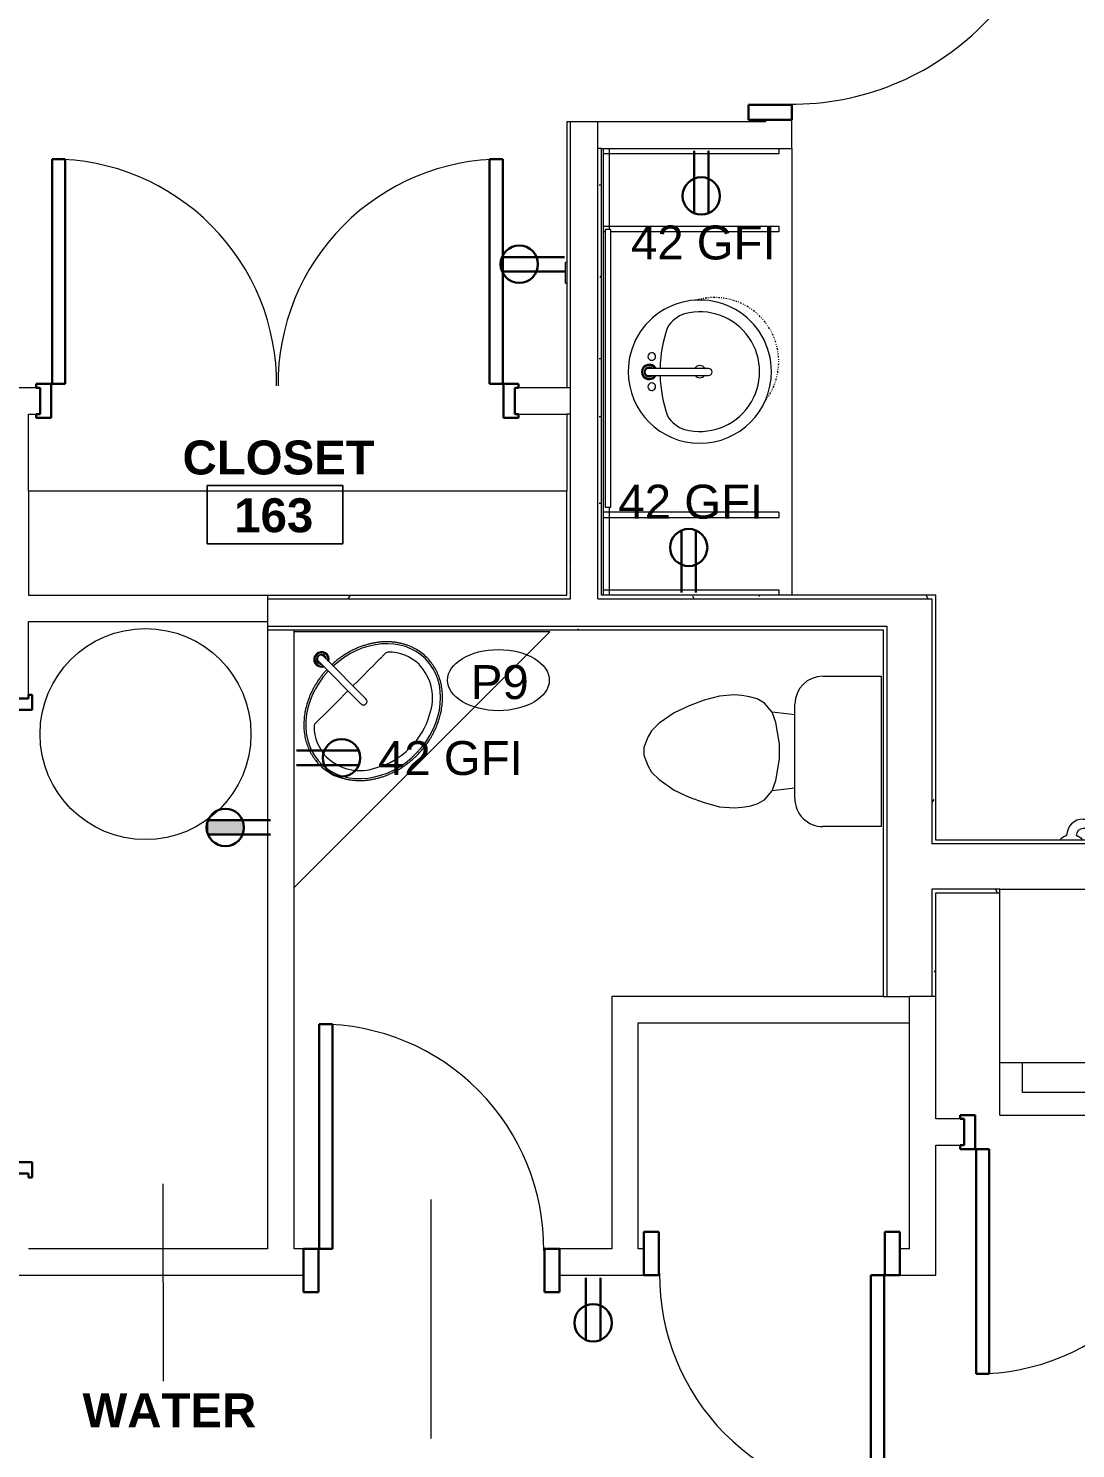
# Model space of a CAD drawing. Header units: inches. Extents: x -545 to 1062, y -2066 to -1239.
# Drawn here: x -386.8 to -247.8, y -1780.4 to -1592 of the extents above; entities that cross this region are included whole.
import ezdxf

# ---------------------------------------------------------------- set-up
doc = ezdxf.new("R2010")
doc.units = ezdxf.units.IN
doc.header["$MEASUREMENT"] = 0
doc.linetypes.add('Dash dot dot', pattern=[0.8125, 0.25, -0.1875, 0, -0.1875, 0, -0.1875])
for name, color, linetype, lineweight in [('A-ANNO-NOTE', 131, 'Continuous', 40), ('A-AREA-IDEN', 2, 'Continuous', 9), ('A-DETL', 90, 'Continuous', 9), ('A-DOOR', 31, 'Continuous', 18), ('A-DOOR-FRAM', 31, 'Continuous', 30), ('A-WALL', 113, 'Continuous', 18), ('A-WALL-PATT', 111, 'Continuous', 18), ('E-ELEC-FIXT', 91, 'Continuous', 9), ('I-FURN', 30, 'Continuous', 9), ('I-WALL', 2, 'Continuous', 18), ('P-SANR-FIXT', 6, 'Continuous', 9), ('P-SANR-FIXT-IDEN', 2, 'Continuous', 9), ('Q-CASE', 31, 'Continuous', 9), ('Q-SPCQ', 91, 'Continuous', 9)]:
    doc.layers.add(name, color=color, linetype=linetype, lineweight=lineweight)
doc.styles.add('Swis721 Lt BT', font='swissl.ttf', dxfattribs={"height": 4.5})
doc.styles.add('Swis721 Lt BT_B_1', font='', dxfattribs={"height": 4.5})
doc.styles.get('Swis721 Lt BT_B_1').set_extended_font_data('Swis721 Lt BT', bold=True)
pattern_1 = [(0, (0, 0), (15.36, 3.84), [0.634, -10.886, 0.634, -10.886, -61.44]), (0, (0, 0), (15.36, 3.84), [-23.04, 0.634, -22.406, 0.634, -10.886, -26.88]), (0, (0, 0), (15.36, 3.84), [-57.6, 0.634, -7.046, 0.634, -18.566]), (120, (5.76, 1.92), (-11.0055376, 11.38215), [0.634, -10.886, 0.634, -10.886, -61.44]), (120, (5.76, 1.92), (-11.0055376, 11.38215), [-23.04, 0.634, -22.406, 0.634, -10.886, -26.88]), (120, (5.76, 1.92), (-11.0055376, 11.38215), [-57.6, 0.634, -7.046, 0.634, -18.566]), (240, (7.68, 9.6), (-4.3544624, -15.22215), [0.634, -10.886, 0.634, -10.886, -61.44]), (240, (7.68, 9.6), (-4.3544624, -15.22215), [-23.04, 0.634, -22.406, 0.634, -10.886, -26.88]), (240, (7.68, 9.6), (-4.3544624, -15.22215), [-57.6, 0.634, -7.046, 0.634, -18.566])]

# ---------------------------------------------------------------- blocks, each defined once
blk = doc.blocks.new('Single Flush - D1 2_6_ X 8_-6101983-1ST FLOOR - POWER _ SIGNAL')
at = {"layer": 'A-DOOR', "lineweight": 30}
for p, q in [((13.15625, -1.75), (14.90625, -1.75)), ((13.15625, -31.5625), (13.15625, -1.75)), ((14.90625, -1.75), (14.90625, -31.5625)), ((14.90625, -31.5625), (13.15625, -31.5625))]:
    blk.add_line(p, q, dxfattribs=at)
at = {"layer": 'A-DOOR', "lineweight": 9}
blk.add_arc((14.90625, -1.75), 29.8125, 179.5, 270, dxfattribs=at)
at = {"layer": 'A-DOOR-FRAM'}
for p, q in [((-17, 4), (-17, -1.75)), ((-17, 4), (-15, 4)), ((-15, 4), (-15, -1.75)), ((15.000004, 4), (15.000004, -1.75)), ((15.000004, 4), (17.000004, 4)), ((17.000004, 4), (17.000004, -1.75)), ((-17, -1.75), (-15, -1.75)), ((15.000004, -1.75), (17.000004, -1.75))]:
    blk.add_line(p, q, dxfattribs=at)
blk = doc.blocks.new('Toilet-Domestic-3D - Toilet-Domestic-3D-5197850-1ST FLOOR - POWER _ SIGNAL')
at = {"layer": 'P-SANR-FIXT'}
for p, q in [((-9.98, 19.48), (9.98, 19.48)), ((-9.98, 11.75), (-9.98, 19.48)), ((9.98, 19.48), (9.98, 11.75)), ((6.25, 8.02), (-6.25, 8.02)), ((-4.86, 8.02), (-5.21, 5)), ((4.86, 8.02), (5.21, 5)), ((-1, 6), (-3.84, 5.5)), ((1, 6), (-1, 6)), ((3.84, 5.5), (1, 6)), ((-6.4, 4), (-6.97, 3)), ((-5.21, 5), (-6.4, 4)), ((-3.84, 5.5), (-5.21, 5)), ((5.21, 5), (3.84, 5.5)), ((6.4, 4), (5.21, 5)), ((6.97, 3), (6.4, 4)), ((-7.24, 2), (-7.41, 1)), ((-6.97, 3), (-7.24, 2)), ((7.24, 2), (6.97, 3)), ((7.41, 1), (7.24, 2)), ((-7.41, 1), (-7.5, 0)), ((-7.5, 0), (-7.33, -1.99)), ((7.33, -1.99), (7.5, 0)), ((7.5, 0), (7.41, 1)), ((-7.33, -1.99), (-6.79, -4)), ((6.79, -4), (7.33, -1.99)), ((-6.79, -4), (-6.06, -6)), ((6.06, -6), (6.79, -4)), ((-6.06, -6), (-5.13, -8)), ((5.13, -8), (6.06, -6)), ((-5.13, -8), (-3.74, -10)), ((3.74, -10), (5.13, -8)), ((-3.74, -10), (-2.74, -11)), ((-2.74, -11), (-1.87, -11.5)), ((1.87, -11.5), (2.74, -11)), ((2.74, -11), (3.74, -10)), ((-1.87, -11.5), (-0.5, -12)), ((-0.5, -12), (0.5, -12)), ((0.5, -12), (1.87, -11.5))]:
    blk.add_line(p, q, dxfattribs=at)
for centre, start, end in [((-6.25, 11.75), 180, 270), ((6.25, 11.75), 270, 360)]:
    blk.add_arc(centre, 3.73, start, end, dxfattribs=at)
blk = doc.blocks.new('Vanity Counter Top w Round Sink Hole - 24_ Depth-6040937-1ST FLOOR - POWER _ SIGNAL')
at = {"layer": 'Q-CASE'}
for p, q in [((-52.26, 25), (6.99, 25)), ((-52.26, 0.75), (-41.49, 0.75)), ((6.99, 0), (-52.26, 0)), ((-4.65, 0.75), (6.99, 0.75))]:
    blk.add_line(p, q, dxfattribs=at)
at = {"layer": 'Q-CASE', "linetype": 'Dash dot dot'}
for start, end in [(52.5899, 180), (180, 196.5782)]:
    blk.add_arc((-23.97, 14.75), 8.5, start, end, dxfattribs=at)
blk = doc.blocks.new('PS - Power Device _Wall Base_ - Duplex-4862727-1ST FLOOR - POWER _ SIGNAL')
at = {"layer": 'E-ELEC-FIXT'}
for p, q in [((-102.49, -1821.34), (-102.68, -1821.34)), ((-102.49, -1821.34), (-102.49, -1824.09)), ((-102.68, -1824.09), (-102.49, -1824.09))]:
    blk.add_line(p, q, dxfattribs=at)
blk = doc.blocks.new('Single Flush - D1 3_ X 8_  - NOT FR-6102174-1ST FLOOR - POWER _ SIGNAL')
at = {"layer": 'A-DOOR', "lineweight": 30}
for p, q in [((16.15625, -1.75), (17.90625, -1.75)), ((16.15625, -37.5625), (16.15625, -1.75)), ((17.90625, -1.75), (17.90625, -37.5625)), ((17.90625, -37.5625), (16.15625, -37.5625))]:
    blk.add_line(p, q, dxfattribs=at)
at = {"layer": 'A-DOOR', "lineweight": 9}
blk.add_arc((17.90625, -1.75), 35.8125, 179.5, 270, dxfattribs=at)
at = {"layer": 'A-DOOR-FRAM'}
for p, q in [((-20, 4), (-20, -1.75)), ((-20, 4), (-18, 4)), ((-18, 4), (-18, -1.75)), ((18.000004, 4), (18.000004, -1.75)), ((18.000004, 4), (20.000004, 4)), ((20.000004, 4), (20.000004, -1.75)), ((-20, -1.75), (-18, -1.75)), ((18.000004, -1.75), (20.000004, -1.75))]:
    blk.add_line(p, q, dxfattribs=at)
blk = doc.blocks.new('P-Grab_Bar-42in - 42 INCH-3757786-1ST FLOOR - POWER _ SIGNAL')
at = {"layer": 'I-FURN'}
for p, q in [((-246.78, -1696.92), (-235.2, -1696.92)), ((-233.86, -1696.92), (-207.93, -1696.92)), ((-249.06, -1699.09), (-248.99, -1699.09)), ((-247.72, -1699.09), (-247.65, -1699.09)), ((-235.28, -1698.19), (-246.78, -1698.19)), ((-207.93, -1698.19), (-233.78, -1698.19)), ((-207.06, -1699.09), (-206.99, -1699.09)), ((-205.72, -1699.09), (-205.65, -1699.09)), ((-249.76, -1699.7), (-249.76, -1699.56)), ((-246.96, -1699.56), (-246.96, -1699.7)), ((-207.76, -1699.7), (-207.76, -1699.56)), ((-204.96, -1699.56), (-204.96, -1699.7))]:
    blk.add_line(p, q, dxfattribs=at)
for centre, radius, start, end in [((-246.78, -1699.13), 2.21, 90, 179.1445), ((-207.93, -1699.13), 2.21, 0.8636, 89.8856), ((-249.32, -1699.33), 0.0983, 82.1862, 147.824), ((-249.31, -1698.97), 0.259, 270.2678, 327.7398), ((-249.06, -1699.13), 0.0327, 86.7864, 147.7398), ((-246.78, -1699.13), 0.946, 90.5765, 177.6589), ((-247.65, -1699.13), 0.0327, 32.2602, 93.2136), ((-247.4, -1698.97), 0.259, 212.2602, 269.7322), ((-247.39, -1699.33), 0.0983, 32.176, 97.8138), ((-207.94, -1699.13), 0.946, 2.3393, 89.6607), ((-207.32, -1699.33), 0.0983, 82.1794, 147.8206), ((-207.31, -1698.97), 0.259, 270.2661, 327.7339), ((-207.06, -1699.13), 0.0327, 86.7675, 147.7339), ((-205.65, -1699.13), 0.0327, 32.2704, 93.2464), ((-205.4, -1698.97), 0.259, 212.2704, 269.7352), ((-205.39, -1699.33), 0.0983, 32.1818, 97.8257), ((-249.66, -1699.56), 0.0934, 88.0011, 180), ((-249.67, -1699.37), 0.0984, 272.9558, 347.0471), ((-249.48, -1699.44), 0.0975, 89.156, 150.8479), ((-249.5, -1699.25), 0.0998, 280.0133, 343.9943), ((-247.21, -1699.25), 0.0998, 196.0057, 259.9867), ((-247.23, -1699.44), 0.0975, 29.1521, 90.844), ((-247.05, -1699.37), 0.0984, 192.9529, 267.0442), ((-247.05, -1699.56), 0.0934, 0, 91.9989), ((-207.66, -1699.56), 0.0934, 88, 180), ((-207.67, -1699.37), 0.0984, 272.955, 347.045), ((-207.48, -1699.44), 0.0975, 89.1532, 150.8468), ((-207.5, -1699.25), 0.0998, 280.0117, 343.9883), ((-205.21, -1699.25), 0.0998, 196.0161, 259.9895), ((-205.23, -1699.44), 0.0975, 29.154, 90.8489), ((-205.05, -1699.37), 0.0984, 192.9565, 267.0456), ((-205.05, -1699.56), 0.0934, 0, 92.0008)]:
    blk.add_arc(centre, radius, start, end, dxfattribs=at)
blk = doc.blocks.new('Double Flush - D2 5_ X 8_-6101976-1ST FLOOR - POWER _ SIGNAL')
at = {"layer": 'A-DOOR', "lineweight": 30}
for p, q in [((-29.90625, 32.0625), (-28.15625, 32.0625)), ((-29.90625, 2.25), (-29.90625, 32.0625)), ((-28.15625, 32.0625), (-28.15625, 2.25)), ((28.15625, 32.0625), (28.15625, 2.25)), ((29.90625, 32.0625), (28.15625, 32.0625)), ((29.90625, 2.25), (29.90625, 32.0625)), ((-28.15625, 2.25), (-29.90625, 2.25)), ((28.15625, 2.25), (29.90625, 2.25))]:
    blk.add_line(p, q, dxfattribs=at)
at = {"layer": 'A-DOOR', "lineweight": 9}
for centre, start, end in [((-29.90625, 2.25), 359.5, 90), ((29.90625, 2.25), 90, 180.5)]:
    blk.add_arc(centre, 29.8125, start, end, dxfattribs=at)
at = {"layer": 'A-DOOR-FRAM'}
for p, q in [((-32, 2.25), (-30, 2.25)), ((-32, 2.25), (-32, 1.75)), ((-30, -2.25), (-30, 2.25)), ((30.000004, -2.25), (30.000004, 2.25)), ((30.000004, 2.25), (32.000004, 2.25)), ((32.000004, 2.25), (32.000004, 1.75)), ((-32, 1.75), (-31.5, 1.75)), ((-31.5, -1.75), (-31.5, 1.75)), ((31.500004, 1.75), (32.000004, 1.75)), ((31.500004, -1.75), (31.500004, 1.75)), ((-32, -1.75), (-31.5, -1.75)), ((-32, -2.25), (-32, -1.75)), ((31.500004, -1.75), (32.000004, -1.75)), ((32.000004, -2.25), (32.000004, -1.75)), ((-32, -2.25), (-30, -2.25)), ((30.000004, -2.25), (32.000004, -2.25))]:
    blk.add_line(p, q, dxfattribs=at)
blk = doc.blocks.new('CW Shelves _ Rails - Shelve Rail-6078685-1ST FLOOR - POWER _ SIGNAL')
at = {"layer": 'Q-CASE'}
for p, q in [((73.45, -2.36), (2, -2.36)), ((2, -2.36), (2, -16.14)), ((73.45, -16.14), (73.45, -2.36)), ((2, -16.14), (73.45, -16.14))]:
    blk.add_line(p, q, dxfattribs=at)
blk = doc.blocks.new('Mirror10 - Mirror-5851685-1ST FLOOR - POWER _ SIGNAL')
at = {"layer": 'Q-SPCQ'}
for p, q in [((-958.89, -1006.18), (-995.74, -1006.18)), ((-995.74, -1006.18), (-995.74, -1006.94)), ((-995.74, -1006.94), (-958.89, -1006.94)), ((-958.89, -1006.94), (-958.89, -1006.18))]:
    blk.add_line(p, q, dxfattribs=at)
blk = doc.blocks.new('CW Drawers - UB 34_5_h x 24_d - 3 Drawers Top Specified-6034735-1ST FLOOR - POWER _ SIGNAL')
at = {"layer": 'Q-CASE'}
for p, q in [((2.78, -2.36), (3.53, -2.36)), ((2.78, -2.55), (2.78, -2.36)), ((2.78, -25.61), (2.78, -3.32)), ((3.53, -2.36), (3.53, -25.61)), ((13.11, -2.36), (13.86, -2.36)), ((13.11, -25.61), (13.11, -2.36)), ((3.53, -25.61), (2.78, -25.61)), ((13.86, -25.61), (13.11, -25.61))]:
    blk.add_line(p, q, dxfattribs=at)
blk = doc.blocks.new('P-Faucet-Counter - Vibrant Stainless-4259825-1ST FLOOR - POWER _ SIGNAL')
at = {"layer": 'P-SANR-FIXT'}
for p, q in [((-0.47, 0.12), (-0.47, -7.88)), ((0.47, -7.88), (0.47, 0.12))]:
    blk.add_line(p, q, dxfattribs=at)
for centre, radius, start, end in [((0, 0), 1.02, 90, 242.4847), ((0, 0), 0.933, 90, 239.9469), ((0, 0), 0.875, 90, 237.5344), ((0, 0), 0.656, 90, 224.5084), ((0, 0.12), 0.467, 0, 180), ((0, 0), 1.02, 297.5153, 90), ((0, 0), 0.933, 300.0531, 90), ((0, 0), 0.875, 302.4656, 90), ((0, 0), 0.656, 315.4916, 90), ((0, -7.88), 0.467, 180, 360)]:
    blk.add_arc(centre, radius, start, end, dxfattribs=at)
blk = doc.blocks.new('CW Drawers - UB 34_5_h x 24_d - 3 Drawers Top Specified-V26-1ST FLOOR - POWER _ SIGNAL')
at = {"layer": 'Q-CASE'}
for p, q in [((2.85, -2.36), (3.53, -2.36)), ((3.53, -2.36), (3.53, -25.61)), ((13.11, -2.36), (13.86, -2.36)), ((13.11, -25.61), (13.11, -2.36)), ((13.86, -25.61), (13.86, -2.36)), ((3.53, -25.61), (2.86, -25.61)), ((13.86, -25.61), (13.11, -25.61))]:
    blk.add_line(p, q, dxfattribs=at)
blk = doc.blocks.new('Casework 1 - Casework 1-6037140-1ST FLOOR - POWER _ SIGNAL')
at = {"layer": 'Q-CASE'}
for p, q in [((-351.53, -1704.64), (-317.59, -1670.7)), ((-317.59, -1670.7), (-351.53, -1670.7))]:
    blk.add_line(p, q, dxfattribs=at)
blk = doc.blocks.new('Sink Vanity-Round - 19_ x 19_-V28-1ST FLOOR - POWER _ SIGNAL')
at = {"layer": 'P-SANR-FIXT'}
for centre, radius, start, end in [((3.81, 3.35), 9.5, 90, 270), ((3.81, 3.35), 9.5, 270, 90), ((1.81, 9.73), 0.5, 360, 180), ((1.81, 9.73), 0.5, 180, 360), ((5.81, 9.73), 0.5, 360, 180), ((5.81, 9.73), 0.5, 180, 360), ((0.05, 4.11), 4.12, 120.7927, 162.1904), ((3.81, -9.17), 17.81, 91.6247, 109.2086), ((3.81, -9.17), 17.81, 70.7914, 88.6138), ((7.56, 4.11), 4.12, 17.8096, 59.2073), ((3.81, 3.35), 7.93, 165.3071, 14.6929), ((3.81, 3.35), 0.813, 129.4847, 180), ((3.81, 3.35), 0.813, 360, 56.2849), ((3.81, 3.35), 0.813, 180, 230.5153), ((3.81, 3.35), 0.813, 303.7151, 0)]:
    blk.add_arc(centre, radius, start, end, dxfattribs=at)
blk = doc.blocks.new('P-Lavatory-Circular - LAVATORY-2975574-1ST FLOOR - POWER _ SIGNAL')
at = {"layer": 'P-SANR-FIXT'}
for p, q in [((-6.55, 4.28), (-6.11, 4.28)), ((-6.11, 4.28), (-6.55, 4.28)), ((-6.11, 4.28), (-4.65, 4.27)), ((-4.65, 4.27), (-6.11, 4.28)), ((-4.65, 4.27), (-3.38, 4.27)), ((-3.38, 4.27), (-4.65, 4.27)), ((-3.38, 4.27), (-2.55, 4.27)), ((-2.55, 4.27), (-3.38, 4.27)), ((-2.55, 4.27), (-0.47, 4.27)), ((-0.47, 4.27), (-2.55, 4.27)), ((0.47, 4.27), (1.38, 4.27)), ((1.38, 4.27), (0.47, 4.27)), ((1.38, 4.27), (2.13, 4.27)), ((2.13, 4.27), (1.38, 4.27)), ((2.13, 4.27), (3.6, 4.27)), ((3.6, 4.27), (2.13, 4.27)), ((3.6, 4.27), (4.3, 4.27)), ((4.3, 4.27), (3.6, 4.27)), ((4.3, 4.27), (4.92, 4.27)), ((4.92, 4.27), (4.3, 4.27)), ((4.92, 4.27), (5.55, 4.28)), ((5.55, 4.28), (4.92, 4.27)), ((5.55, 4.28), (5.64, 4.28)), ((5.64, 4.28), (5.55, 4.28)), ((5.64, 4.28), (5.69, 4.28)), ((5.69, 4.28), (5.64, 4.28)), ((5.69, 4.28), (6.3, 4.28)), ((6.3, 4.28), (5.69, 4.28)), ((6.3, 4.28), (6.45, 4.28)), ((6.45, 4.28), (6.3, 4.28)), ((6.45, 4.28), (6.55, 4.28)), ((6.55, 4.28), (6.45, 4.28)), ((0.13, -6.89), (-0.13, -6.89)), ((-0.13, -6.89), (0.13, -6.89))]:
    blk.add_line(p, q, dxfattribs=at)
for centre, radius, start, end in [((-2.73, -0.08), 5.97, 135.0983, 178.3066), ((-2.73, -0.08), 5.97, 135.0981, 178.3067), ((-6.56, 3.68), 0.604, 89.7857, 131.7769), ((-6.56, 3.68), 0.604, 89.7871, 131.7784), ((6.56, 3.68), 0.604, 48.2231, 90.2143), ((6.56, 3.68), 0.604, 48.2231, 90.2145), ((2.73, -0.08), 5.97, 1.6934, 44.9017), ((2.73, -0.08), 5.97, 1.6934, 44.9017), ((-2.24, 0.23), 6.45, 181.2745, 245.2065), ((-2.24, 0.23), 6.45, 181.2743, 245.2066), ((2.24, 0.23), 6.45, 294.7935, 358.7255), ((2.24, 0.23), 6.45, 294.7935, 358.7255), ((-0.13, 2.98), 9.86, 240.715, 269.9869), ((-0.13, 2.98), 9.86, 240.715, 269.987), ((0.13, 2.98), 9.86, 270.0131, 299.285), ((0.13, 2.98), 9.86, 270.0131, 299.285)]:
    blk.add_arc(centre, radius, start, end, dxfattribs=at)
for start_param, end_param in [(1.618895, 6.283185), (0, 1.523209)]:
    blk.add_ellipse((0, 0), major_axis=(9.81, 0), ratio=0.814875, start_param=start_param, end_param=end_param, dxfattribs=at)
for points, knots in [([(-0.47, 8.25), (-0.49, 8.25), (-0.68, 8.24), (-1.03, 8.22), (-1.51, 8.17), (-2.11, 8.08), (-2.72, 7.96), (-3.3, 7.8), (-3.87, 7.63), (-4.58, 7.37), (-5.37, 7), (-6.01, 6.63), (-6.49, 6.32), (-6.95, 5.98), (-7.49, 5.53), (-7.98, 5.04), (-8.33, 4.64), (-8.67, 4.21), (-9.04, 3.66), (-9.41, 2.97), (-9.7, 2.24), (-9.91, 1.51), (-10.03, 0.77), (-10.06, 0.26), (-10.06, 0)], [0.5148107, 0.5148107, 0.5148107, 0.5148107, 0.5166667, 0.5333333, 0.5479167, 0.5625, 0.5916667, 0.60625, 0.6208333, 0.65, 0.6791667, 0.7083333, 0.7229167, 0.7375, 0.7666667, 0.7958333, 0.8104167, 0.825, 0.8541667, 0.8833333, 0.9125, 0.9416667, 0.9708333, 1, 1, 1, 1]), ([(10.06, 0), (10.06, 0.3), (10.02, 0.87), (9.89, 1.58), (9.72, 2.14), (9.57, 2.56), (9.4, 2.96), (9.2, 3.36), (8.97, 3.75), (8.72, 4.13), (8.44, 4.5), (8.14, 4.86), (7.82, 5.2), (7.48, 5.53), (7.12, 5.84), (6.74, 6.14), (6.34, 6.42), (5.92, 6.68), (5.48, 6.93), (5.03, 7.15), (4.57, 7.36), (4.09, 7.55), (3.61, 7.71), (3.11, 7.86), (2.61, 7.98), (2.09, 8.08), (1.57, 8.16), (1.05, 8.22), (0.68, 8.24), (0.49, 8.25), (0.47, 8.25)], [0, 0, 0, 0, 0.0333333, 0.0666667, 0.0833333, 0.1, 0.1166667, 0.1333333, 0.15, 0.1666667, 0.1833333, 0.2, 0.2166667, 0.2333333, 0.25, 0.2666667, 0.2833333, 0.3, 0.3166667, 0.3333333, 0.35, 0.3666667, 0.3833333, 0.4, 0.4166667, 0.4333333, 0.45, 0.4666667, 0.4833333, 0.4851937, 0.4851937, 0.4851937, 0.4851937]), ([(-10.06, 0), (-10.06, -0.29), (-10.02, -0.87), (-9.89, -1.57), (-9.72, -2.13), (-9.57, -2.55), (-9.4, -2.96), (-9.2, -3.35), (-8.97, -3.74), (-8.72, -4.12), (-8.44, -4.49), (-8.14, -4.85), (-7.82, -5.19), (-7.48, -5.52), (-7.12, -5.84), (-6.74, -6.13), (-6.34, -6.41), (-5.92, -6.68), (-5.48, -6.92), (-5.03, -7.15), (-4.57, -7.35), (-4.09, -7.54), (-3.61, -7.71), (-3.11, -7.85), (-2.61, -7.97), (-2.09, -8.07), (-1.57, -8.15), (-1.05, -8.21), (-0.53, -8.24), (0, -8.25), (0.53, -8.24), (1.03, -8.21), (1.51, -8.16), (2.12, -8.07), (2.72, -7.95), (3.3, -7.8), (3.87, -7.62), (4.58, -7.36), (5.37, -6.99), (6.01, -6.62), (6.49, -6.31), (6.95, -5.98), (7.49, -5.53), (7.98, -5.04), (8.33, -4.63), (8.67, -4.2), (9.04, -3.65), (9.41, -2.96), (9.7, -2.24), (9.91, -1.5), (10.03, -0.76), (10.06, -0.25), (10.06, 0)], [0, 0, 0, 0, 0.033333, 0.066667, 0.083333, 0.1, 0.116667, 0.133333, 0.15, 0.166667, 0.183333, 0.2, 0.216667, 0.233333, 0.25, 0.266667, 0.283333, 0.3, 0.316667, 0.333333, 0.35, 0.366667, 0.383333, 0.4, 0.416667, 0.433333, 0.45, 0.466667, 0.483333, 0.5, 0.516667, 0.533333, 0.547917, 0.5625, 0.591667, 0.60625, 0.620833, 0.65, 0.679167, 0.708333, 0.722917, 0.7375, 0.766667, 0.795833, 0.810417, 0.825, 0.854167, 0.883333, 0.9125, 0.941667, 0.970833, 1, 1, 1, 1])]:
    blk.add_open_spline(points, degree=3, knots=knots, dxfattribs=at)
blk = doc.blocks.new('Washer_-_Dryer_317 - 27_ x 30_-5805415-1ST FLOOR - POWER _ SIGNAL')
at = {"layer": 'Q-SPCQ'}
for p, q in [((-13.5, -8), (-13.5, 15)), ((-13.5, 15), (13.5, 15)), ((13.5, 15), (13.5, -8)), ((-13.5, -15), (-13.5, -8)), ((-13.5, -8), (13.5, -8)), ((-10.5, -12), (-10.5, -8)), ((10.5, -8), (10.5, -12)), ((13.5, -8), (13.5, -15)), ((10.5, -12), (-10.5, -12)), ((-13.5, -15), (13.5, -15))]:
    blk.add_line(p, q, dxfattribs=at)
blk = doc.blocks.new('Room Tag - Room Name and Number-3379422-1ST FLOOR - POWER _ SIGNAL')
at = {"layer": 'A-AREA-IDEN'}
for p, q in [((-0.1881, -0.1636), (-0.1881, -0.0018)), ((-0.1881, -0.0018), (0.1869, -0.0018)), ((0.1869, -0.0018), (-0.1881, -0.0018)), ((-0.1881, -0.0018), (-0.1881, -0.1636)), ((0.1869, -0.0018), (0.1869, -0.1636)), ((0.1869, -0.1636), (0.1869, -0.0018)), ((0.1869, -0.1636), (-0.1881, -0.1636)), ((-0.1881, -0.1636), (0.1869, -0.1636))]:
    blk.add_line(p, q, dxfattribs=at)
blk = doc.blocks.new('Plumbing Equipment Tag - Standard-3394155-1ST FLOOR - POWER _ SIGNAL')
at = {"layer": 'P-SANR-FIXT-IDEN'}
blk.add_ellipse((-0.0499, 0.0037), major_axis=(-0.1406, 0), ratio=0.600473, dxfattribs=at)

msp = doc.modelspace()

# ---------------------------------------------------------------- hatches: boundary and pattern name
at = {"layer": 'A-ANNO-NOTE', "lineweight": 9}
for points in [[(-363.12, -1698.03), (-362.96, -1697.21), (-363.08, -1697.61)], [(-363.06, -1698.59), (-362.96, -1697.21), (-363.12, -1698.03)], [(-362.94, -1698.93), (-362.96, -1697.21), (-363.06, -1698.59)], [(-362.94, -1698.93), (-362.9, -1697.08), (-362.96, -1697.21)], [(-362.91, -1698.99), (-362.9, -1697.08), (-362.94, -1698.93)], [(-362.91, -1698.99), (-358.37, -1698.99), (-362.9, -1697.08)], [(-358.28, -1698.73), (-358.26, -1698.66), (-362.9, -1697.08)], [(-358.3, -1698.8), (-358.28, -1698.73), (-362.9, -1697.08)], [(-358.37, -1698.99), (-358.34, -1698.93), (-362.9, -1697.08)], [(-358.34, -1698.93), (-358.32, -1698.86), (-362.9, -1697.08)], [(-358.32, -1698.86), (-358.3, -1698.8), (-362.9, -1697.08)], [(-358.26, -1698.66), (-358.24, -1698.59), (-362.9, -1697.08)], [(-358.19, -1698.32), (-358.19, -1698.25), (-362.9, -1697.08)], [(-358.19, -1698.25), (-358.18, -1698.18), (-362.9, -1697.08)], [(-358.23, -1698.52), (-358.21, -1698.46), (-362.9, -1697.08)], [(-358.2, -1698.39), (-358.19, -1698.32), (-362.9, -1697.08)], [(-358.21, -1698.46), (-358.2, -1698.39), (-362.9, -1697.08)], [(-358.24, -1698.59), (-358.23, -1698.52), (-362.9, -1697.08)], [(-358.18, -1698.18), (-358.18, -1698.11), (-362.9, -1697.08)], [(-358.18, -1698.11), (-358.18, -1698.04), (-362.9, -1697.08)], [(-358.18, -1697.97), (-358.18, -1697.9), (-362.9, -1697.08)], [(-358.18, -1697.9), (-358.19, -1697.83), (-362.9, -1697.08)], [(-358.19, -1697.76), (-358.2, -1697.69), (-362.9, -1697.08)], [(-358.2, -1697.69), (-358.21, -1697.62), (-362.9, -1697.08)], [(-358.19, -1697.83), (-358.19, -1697.76), (-362.9, -1697.08)], [(-358.21, -1697.62), (-358.23, -1697.55), (-362.9, -1697.08)], [(-358.24, -1697.48), (-358.26, -1697.41), (-362.9, -1697.08)], [(-358.26, -1697.41), (-358.28, -1697.34), (-362.9, -1697.08)], [(-358.3, -1697.28), (-358.32, -1697.21), (-362.9, -1697.08)], [(-358.32, -1697.21), (-358.34, -1697.14), (-362.9, -1697.08)], [(-358.28, -1697.34), (-358.3, -1697.28), (-362.9, -1697.08)], [(-358.23, -1697.55), (-358.24, -1697.48), (-362.9, -1697.08)], [(-358.34, -1697.14), (-358.37, -1697.08), (-362.9, -1697.08)], [(-358.18, -1698.04), (-358.18, -1697.97), (-362.9, -1697.08)]]:
    msp.add_hatch(color=256, dxfattribs=at).paths.add_polyline_path(points, flags=0)
at = {"layer": 'A-WALL-PATT', "lineweight": 9}
h = msp.add_hatch(dxfattribs=at)
h.set_pattern_fill('FP_1', color=256, style=0, pattern_type=2)
h.set_pattern_definition(pattern_1)
h.paths.add_polyline_path([(-314.82, -1667.2), (-314.82, -1643.2), (-315.32, -1643.2), (-315.32, -1667.2)], flags=0)
h.paths.add_polyline_path([(-314.82, -1639.7), (-314.82, -1604.45), (-315.32, -1604.45), (-315.32, -1639.7)], flags=0)
h = msp.add_hatch(dxfattribs=at)
h.set_pattern_fill('FP_1', color=256, style=0, pattern_type=2)
h.set_pattern_definition(pattern_1)
h.paths.add_polyline_path([(-310.7, -1667.2), (-310.7, -1607.95), (-311.2, -1607.95), (-311.2, -1667.2)], flags=0)
h = msp.add_hatch(dxfattribs=at)
h.set_pattern_fill('FP_1', color=256, style=0, pattern_type=2)
h.set_pattern_definition(pattern_1)
h.paths.add_polyline_path([(-311.2, -1667.7), (-266.86, -1667.7), (-266.86, -1667.2), (-311.2, -1667.2)], flags=0)
h.paths.add_polyline_path([(-334.59, -1667.7), (-314.82, -1667.7), (-314.82, -1667.2), (-355.03, -1667.2), (-355.03, -1667.7), (-341.89, -1667.7)], flags=0)
h = msp.add_hatch(dxfattribs=at)
h.set_pattern_fill('FP_1', color=256, style=0, pattern_type=2)
h.set_pattern_definition(pattern_1)
h.paths.add_polyline_path([(-266.36, -1720.44), (-266.36, -1706.2), (-266.86, -1706.2), (-266.86, -1720.44)], flags=0)
h.paths.add_polyline_path([(-266.36, -1700.2), (-266.36, -1667.2), (-266.86, -1667.2), (-266.86, -1700.2)], flags=0)
h = msp.add_hatch(dxfattribs=at)
h.set_pattern_fill('FP_1', color=256, style=0, pattern_type=2)
h.set_pattern_definition(pattern_1)
h.paths.add_polyline_path([(-338.24, -1671.83), (-273.36, -1671.83), (-273.36, -1671.33), (-355.03, -1671.33), (-355.03, -1671.83), (-341.89, -1671.83)], flags=0)
h = msp.add_hatch(dxfattribs=at)
h.set_pattern_fill('FP_1', color=256, style=0, pattern_type=2)
h.set_pattern_definition(pattern_1)
h.paths.add_polyline_path([(-194.53, -1706.7), (-194.53, -1706.2), (-201.86, -1706.2), (-201.86, -1706.7)], flags=0)
h.paths.add_polyline_path([(-228.86, -1706.7), (-228.86, -1706.2), (-230.86, -1706.2), (-230.86, -1706.7)], flags=0)
h.paths.add_polyline_path([(-261.61, -1706.7), (-257.86, -1706.7), (-257.86, -1706.2), (-266.36, -1706.2), (-266.36, -1706.7)], flags=0)

# ---------------------------------------------------------------- linework, layer by layer
at = {"layer": 'A-ANNO-NOTE', "lineweight": 30}
for p, q in [((-298.44, -1608.28), (-298.44, -1616.54)), ((-298.44, -1608.28), (-298.44, -1616.54)), ((-296.52, -1608.28), (-296.52, -1616.54)), ((-315.65, -1622.37), (-323.91, -1622.37)), ((-315.65, -1624.28), (-323.91, -1624.28)), ((-315.65, -1624.28), (-323.91, -1624.28)), ((-300.1, -1666.88), (-300.1, -1658.61)), ((-300.1, -1666.88), (-300.1, -1658.61)), ((-298.19, -1666.88), (-298.19, -1658.61)), ((-351.2, -1687.84), (-342.94, -1687.84)), ((-351.2, -1687.84), (-342.94, -1687.84)), ((-351.2, -1689.76), (-342.94, -1689.76)), ((-354.67, -1697.08), (-362.93, -1697.08)), ((-354.67, -1698.99), (-362.93, -1698.99)), ((-354.67, -1698.99), (-362.93, -1698.99)), ((-312.78, -1757.76), (-312.78, -1766.03)), ((-310.87, -1757.76), (-310.87, -1766.03)), ((-310.87, -1757.76), (-310.87, -1766.03))]:
    msp.add_line(p, q, dxfattribs=at)
at = {"layer": 'A-ANNO-NOTE', "lineweight": 9}
for p, q in [((-358.37, -1697.08), (-362.9, -1697.08)), ((-362.91, -1698.99), (-358.37, -1698.99))]:
    msp.add_line(p, q, dxfattribs=at)
at = {"layer": 'A-ANNO-NOTE', "lineweight": 30}
for centre, radius in [((-297.48, -1614.26), 2.48), ((-321.63, -1623.32), 2.48), ((-299.14, -1660.9), 2.47), ((-345.22, -1688.8), 2.48), ((-360.65, -1698.04), 2.48), ((-311.83, -1763.74), 2.48)]:
    msp.add_circle(centre, radius, dxfattribs=at)
at = {"layer": 'A-ANNO-NOTE', "lineweight": 9}
for centre, radius, start, end in [((-360.87, -1698.05), 2.25, 154.5156, 204.9234), ((-360.65, -1698.04), 2.47, 337.2244, 22.7756)]:
    msp.add_arc(centre, radius, start, end, dxfattribs=at)
at = {"layer": 'A-AREA-IDEN'}
for p, q in [((-368.94, -1745.3), (-368.9, -1771.48)), ((-333.38, -1747.38), (-333.38, -1779.09))]:
    msp.add_line(p, q, dxfattribs=at)
at = {"layer": 'A-DETL'}
msp.add_circle((-371.24, -1685.65), 14, dxfattribs=at)
at = {"layer": 'A-WALL'}
for p, q in [((-314.82, -1667.7), (-314.82, -1604.45)), ((-311.2, -1667.7), (-311.2, -1604.45)), ((-310.7, -1607.95), (-311.2, -1607.95)), ((-314.82, -1639.7), (-315.32, -1639.7)), ((-314.82, -1643.2), (-315.32, -1643.2)), ((-355.03, -1667.2), (-355.03, -1670.7)), ((-355.03, -1667.7), (-314.82, -1667.7)), ((-311.2, -1667.7), (-266.86, -1667.7)), ((-266.86, -1667.7), (-266.86, -1700.2)), ((-355.03, -1671.33), (-272.86, -1671.33)), ((-355.03, -1671.83), (-351.53, -1671.83)), ((-272.86, -1671.33), (-272.86, -1720.44)), ((-193.91, -1700.2), (-266.86, -1700.2)), ((-266.86, -1706.2), (-266.86, -1720.44)), ((-257.86, -1706.2), (-266.86, -1706.2)), ((-273.36, -1720.44), (-269.86, -1720.44))]:
    msp.add_line(p, q, dxfattribs=at)
at = {"layer": 'I-WALL'}
for p, q in [((-315.32, -1604.45), (-315.32, -1639.7)), ((-288.95, -1604.45), (-315.32, -1604.45)), ((-288.95, -1604.19), (-288.95, -1604.45)), ((-285.45, -1604.19), (-288.95, -1604.19)), ((-285.45, -1607.95), (-285.45, -1604.19)), ((-310.7, -1667.2), (-310.7, -1607.95)), ((-310.7, -1607.95), (-285.45, -1607.95)), ((-385.24, -1639.7), (-395.28, -1639.7)), ((-385.24, -1643.2), (-385.24, -1639.7)), ((-315.32, -1639.7), (-322.24, -1639.7)), ((-322.24, -1639.7), (-322.24, -1643.2)), ((-386.78, -1643.2), (-385.24, -1643.2)), ((-386.78, -1653.42), (-386.78, -1643.2)), ((-322.24, -1643.2), (-315.32, -1643.2)), ((-315.32, -1643.2), (-315.32, -1653.42)), ((-266.36, -1667.2), (-310.7, -1667.2)), ((-266.36, -1699.7), (-266.36, -1667.2)), ((-386.78, -1680.95), (-386.78, -1670.7)), ((-386.78, -1670.7), (-355.03, -1670.7)), ((-355.03, -1670.7), (-355.03, -1753.94)), ((-351.53, -1671.83), (-273.36, -1671.83)), ((-351.53, -1753.94), (-351.53, -1671.83)), ((-273.36, -1671.83), (-273.36, -1720.44)), ((-390.28, -1680.95), (-386.78, -1680.95)), ((-194.53, -1699.7), (-266.36, -1699.7)), ((-266.36, -1736.7), (-266.36, -1706.7)), ((-266.36, -1706.7), (-257.86, -1706.7)), ((-309.36, -1720.44), (-309.36, -1753.94)), ((-273.36, -1720.44), (-309.36, -1720.44)), ((-266.36, -1720.44), (-269.86, -1720.44)), ((-269.86, -1753.94), (-269.86, -1720.44)), ((-305.86, -1753.94), (-305.86, -1723.94)), ((-305.86, -1723.94), (-269.86, -1723.94)), ((-262.61, -1736.7), (-266.36, -1736.7)), ((-262.61, -1740.2), (-262.61, -1736.7)), ((-266.36, -1740.2), (-262.61, -1740.2)), ((-266.36, -1757.44), (-266.36, -1740.2)), ((-355.03, -1753.94), (-386.78, -1753.94)), ((-350.28, -1753.94), (-351.53, -1753.94)), ((-350.28, -1757.44), (-350.28, -1753.94)), ((-309.36, -1753.94), (-316.28, -1753.94)), ((-316.28, -1753.94), (-316.28, -1757.44)), ((-305.11, -1753.94), (-305.86, -1753.94)), ((-305.11, -1757.44), (-305.11, -1753.94)), ((-269.86, -1753.94), (-271.11, -1753.94)), ((-271.11, -1753.94), (-271.11, -1757.44)), ((-390.28, -1757.44), (-350.28, -1757.44)), ((-316.28, -1757.44), (-305.11, -1757.44)), ((-271.11, -1757.44), (-266.36, -1757.44))]:
    msp.add_line(p, q, dxfattribs=at)

# ---------------------------------------------------------------- block references
at = {"layer": 'A-AREA-IDEN', "xscale": 47.99999999999997, "yscale": 47.99999999999997, "zscale": 47.99999999999997}
msp.add_blockref('Room Tag - Room Name and Number-3379422-1ST FLOOR - POWER _ SIGNAL', (-354.01, -1652.57), dxfattribs=at)
at = {"layer": 'A-DOOR'}
for name, p, rotation in [('Single Flush - D1 3_ X 8_  - NOT FR-6102174-1ST FLOOR - POWER _ SIGNAL', (-287.2, -1584.19), 89.99999999999993), ('Double Flush - D2 5_ X 8_-6101976-1ST FLOOR - POWER _ SIGNAL', (-388.53, -1712.45), 89.99999999999991), ('Single Flush - D1 2_6_ X 8_-6101983-1ST FLOOR - POWER _ SIGNAL', (-333.28, -1755.69), 180), ('Double Flush - D2 5_ X 8_-6101976-1ST FLOOR - POWER _ SIGNAL', (-231.11, -1738.45), 180)]:
    msp.add_blockref(name, p, dxfattribs=dict(at, rotation=rotation))
for name, p in [('Double Flush - D2 5_ X 8_-6101976-1ST FLOOR - POWER _ SIGNAL', (-353.74, -1641.45)), ('Single Flush - D1 2_6_ X 8_-6101983-1ST FLOOR - POWER _ SIGNAL', (-288.11, -1755.69))]:
    msp.add_blockref(name, p, dxfattribs=at)
at = {"layer": 'E-ELEC-FIXT', "rotation": 180}
msp.add_blockref('PS - Power Device _Wall Base_ - Duplex-4862727-1ST FLOOR - POWER _ SIGNAL', (-418, -3447.17), dxfattribs=at)
at = {"layer": 'P-SANR-FIXT'}
for name, p, rotation in [('Sink Vanity-Round - 19_ x 19_-V28-1ST FLOOR - POWER _ SIGNAL', (-294.32, -1641.38), 89.99999999999993), ('P-Faucet-Counter - Vibrant Stainless-4259825-1ST FLOOR - POWER _ SIGNAL', (-304.39, -1637.61), 90.00000000000053), ('P-Lavatory-Circular - LAVATORY-2975574-1ST FLOOR - POWER _ SIGNAL', (-341.02, -1682.61), 45.00000000000003), ('P-Faucet-Counter - Vibrant Stainless-4259825-1ST FLOOR - POWER _ SIGNAL', (-347.88, -1675.75), 45.00000000000002), ('Toilet-Domestic-3D - Toilet-Domestic-3D-5197850-1ST FLOOR - POWER _ SIGNAL', (-293.08, -1687.95), 269.9999999999998)]:
    msp.add_blockref(name, p, dxfattribs=dict(at, rotation=rotation))
at = {"layer": 'P-SANR-FIXT-IDEN', "xscale": 47.99999999999997, "yscale": 47.99999999999997, "zscale": 47.99999999999997}
msp.add_blockref('Plumbing Equipment Tag - Standard-3394155-1ST FLOOR - POWER _ SIGNAL', (-322, -1678.67), dxfattribs=at)
at = {"layer": 'Q-CASE'}
for name, p, rotation in [('Vanity Counter Top w Round Sink Hole - 24_ Depth-6040937-1ST FLOOR - POWER _ SIGNAL', (-310.45, -1660.21), 270.0000000000001), ('CW Drawers - UB 34_5_h x 24_d - 3 Drawers Top Specified-6034735-1ST FLOOR - POWER _ SIGNAL', (-312.81, -1621.81), 89.99999999999993), ('CW Shelves _ Rails - Shelve Rail-6078685-1ST FLOOR - POWER _ SIGNAL', (-313.33, -1669.57), 180), ('CW Drawers - UB 34_5_h x 24_d - 3 Drawers Top Specified-V26-1ST FLOOR - POWER _ SIGNAL', (-312.81, -1670.06), 89.99999999999993)]:
    msp.add_blockref(name, p, dxfattribs=dict(at, rotation=rotation))
msp.add_blockref('Casework 1 - Casework 1-6037140-1ST FLOOR - POWER _ SIGNAL', (0, -1.37), dxfattribs=at)
at = {"layer": 'Q-SPCQ', "rotation": 269.9999999999995}
msp.add_blockref('Mirror10 - Mirror-5851685-1ST FLOOR - POWER _ SIGNAL', (696.69, -2614.46), dxfattribs=at)
at = {"layer": 'Q-SPCQ'}
for name, p in [('P-Grab_Bar-42in - 42 INCH-3757786-1ST FLOOR - POWER _ SIGNAL', (0, 0)), ('Washer_-_Dryer_317 - 27_ x 30_-5805415-1ST FLOOR - POWER _ SIGNAL', (-244.36, -1721.2))]:
    msp.add_blockref(name, p, dxfattribs=at)

# ---------------------------------------------------------------- texts
at = {"layer": 'A-ANNO-NOTE', "lineweight": 9, "char_height": 4.5, "width": 22.2705, "attachment_point": 1, "style": 'Swis721 Lt BT'}
for insert in [(-306.82, -1618.19), (-308.48, -1652.57), (-340.38, -1686.58)]:
    msp.add_mtext('42 GFI', dxfattribs=dict(at, insert=insert))
at = {"layer": 'A-AREA-IDEN', "char_height": 4.5, "attachment_point": 1, "style": 'Swis721 Lt BT_B_1'}
for s, insert, width in [('CLOSET', (-366.32, -1646.71), 29.694), ('163', (-359.46, -1654.37), 12.726), ('WATER', (-379.59, -1773.1), 25.9065)]:
    msp.add_mtext(s, dxfattribs=dict(at, insert=insert, width=width))
at = {"layer": 'P-SANR-FIXT-IDEN', "insert": (-328.06, -1676.5), "char_height": 4.5, "width": 8.787, "attachment_point": 1, "style": 'Swis721 Lt BT'}
msp.add_mtext('P9', dxfattribs=at)

doc.saveas('drawing.dxf')
